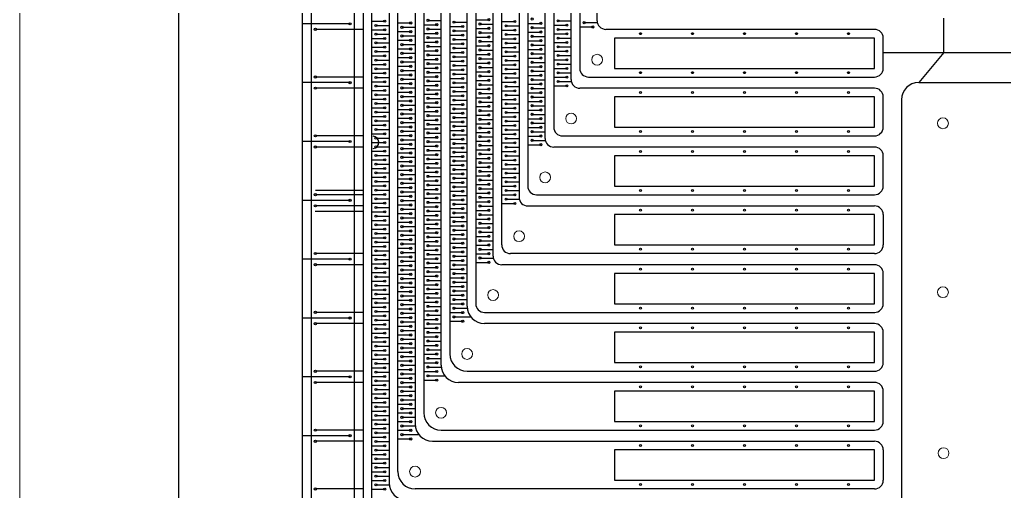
# Model space of a CAD drawing. Header units: millimetres. Extents: x 0 to 40, y 0 to 70.
# Drawn here: x 0 to 11.36, y 8.44 to 13.88 of the extents above; entities that cross this region are included whole.
import ezdxf

# ---------------------------------------------------------------- set-up
doc = ezdxf.new("R2010")
doc.units = ezdxf.units.MM
for name, color, linetype in [('Al Foil', 2, 'Continuous'), ('Cut Through All', 3, 'Continuous'), ('DEF POINTS', 7, 'Continuous'), ('Expose Silicone', 1, 'Continuous'), ('Metal Tracks', 2, 'Continuous')]:
    doc.layers.add(name, color=color, linetype=linetype)

msp = doc.modelspace()

# ---------------------------------------------------------------- linework, layer by layer
at = {"layer": 'Al Foil', "linetype": 'Continuous', "lineweight": 0}
msp.add_line((0, 0), (0, 70), dxfattribs=at)
at = {"layer": 'Al Foil'}
for p, q in [((3.961, 19.721), (3.961, 7.786)), ((4.061, 7.986), (4.061, 19.679)), ((4.261, 19.596), (4.261, 8.536)), ((4.361, 8.665), (4.361, 19.555)), ((4.561, 19.472), (4.561, 9.215)), ((4.661, 19.431), (4.661, 9.344)), ((4.861, 9.894), (4.861, 19.348)), ((4.961, 19.306), (4.961, 10.023)), ((5.161, 10.573), (5.161, 19.224)), ((5.261, 19.161), (5.261, 10.602)), ((5.461, 11.152), (5.461, 19.079)), ((5.561, 11.281), (5.561, 19.037)), ((5.761, 18.954), (5.761, 11.831)), ((5.861, 18.913), (5.861, 11.96)), ((6.061, 12.51), (6.061, 18.83)), ((6.161, 18.789), (6.161, 12.639)), ((6.361, 13.189), (6.361, 18.706)), ((6.461, 18.685), (6.461, 13.318)), ((3.261, 7.886), (3.261, 18.558)), ((6.661, 13.868), (6.661, 18.602)), ((4.061, 13.863), (4.211, 13.863)), ((4.711, 13.871), (4.861, 13.871)), ((5.261, 13.879), (5.411, 13.879)), ((5.561, 13.858), (5.711, 13.858)), ((6.211, 13.866), (6.361, 13.866)), ((10.661, 13.501), (10.661, 13.897)), ((4.061, 13.763), (4.211, 13.763)), ((4.111, 13.813), (4.261, 13.813)), ((4.361, 13.842), (4.511, 13.842)), ((4.411, 13.792), (4.561, 13.792)), ((4.661, 13.821), (4.811, 13.821)), ((4.711, 13.771), (4.861, 13.771)), ((4.961, 13.8), (5.111, 13.8)), ((5.011, 13.85), (5.161, 13.85)), ((5.011, 13.75), (5.161, 13.75)), ((5.261, 13.779), (5.411, 13.779)), ((5.311, 13.829), (5.461, 13.829)), ((5.561, 13.758), (5.711, 13.758)), ((5.611, 13.808), (5.761, 13.808)), ((5.861, 13.837), (6.011, 13.837)), ((5.911, 13.787), (6.061, 13.787)), ((6.161, 13.816), (6.311, 13.816)), ((6.211, 13.766), (6.361, 13.766)), ((6.461, 13.795), (6.611, 13.795)), ((6.511, 13.845), (6.664, 13.845)), ((9.861, 13.768), (6.761, 13.768)), ((4.061, 13.663), (4.211, 13.663)), ((4.111, 13.713), (4.261, 13.713)), ((4.361, 13.742), (4.511, 13.742)), ((4.361, 13.642), (4.511, 13.642)), ((4.411, 13.692), (4.561, 13.692)), ((4.661, 13.721), (4.811, 13.721)), ((4.711, 13.671), (4.861, 13.671)), ((4.961, 13.7), (5.111, 13.7)), ((5.011, 13.65), (5.161, 13.65)), ((5.261, 13.679), (5.411, 13.679)), ((5.311, 13.729), (5.461, 13.729)), ((5.561, 13.658), (5.711, 13.658)), ((5.611, 13.708), (5.761, 13.708)), ((5.861, 13.737), (6.011, 13.737)), ((5.861, 13.637), (6.011, 13.637)), ((5.911, 13.687), (6.061, 13.687)), ((6.161, 13.716), (6.311, 13.716)), ((6.211, 13.666), (6.361, 13.666)), ((9.961, 13.318), (9.961, 13.668)), ((4.061, 13.563), (4.211, 13.563)), ((4.111, 13.613), (4.261, 13.613)), ((4.361, 13.542), (4.511, 13.542)), ((4.411, 13.592), (4.561, 13.592)), ((4.661, 13.621), (4.811, 13.621)), ((4.661, 13.521), (4.811, 13.521)), ((4.711, 13.571), (4.861, 13.571)), ((4.961, 13.6), (5.111, 13.6)), ((5.011, 13.55), (5.161, 13.55)), ((5.261, 13.579), (5.411, 13.579)), ((5.311, 13.629), (5.461, 13.629)), ((5.311, 13.529), (5.461, 13.529)), ((5.561, 13.558), (5.711, 13.558)), ((5.611, 13.608), (5.761, 13.608)), ((5.861, 13.537), (6.011, 13.537)), ((5.911, 13.587), (6.061, 13.587)), ((6.161, 13.616), (6.311, 13.616)), ((6.211, 13.566), (6.361, 13.566)), ((4.061, 13.463), (4.211, 13.463)), ((4.111, 13.513), (4.261, 13.513)), ((4.111, 13.413), (4.261, 13.413)), ((4.361, 13.442), (4.511, 13.442)), ((4.411, 13.492), (4.561, 13.492)), ((4.661, 13.421), (4.811, 13.421)), ((4.711, 13.471), (4.861, 13.471)), ((4.961, 13.5), (5.111, 13.5)), ((5.011, 13.45), (5.161, 13.45)), ((5.261, 13.479), (5.411, 13.479)), ((5.311, 13.429), (5.461, 13.429)), ((5.561, 13.458), (5.711, 13.458)), ((5.611, 13.508), (5.761, 13.508)), ((5.611, 13.408), (5.761, 13.408)), ((5.861, 13.437), (6.011, 13.437)), ((5.911, 13.487), (6.061, 13.487)), ((6.161, 13.516), (6.311, 13.516)), ((6.161, 13.416), (6.311, 13.416)), ((6.211, 13.466), (6.361, 13.466)), ((9.961, 13.501), (12.758, 13.501)), ((10.661, 13.501), (10.371, 13.155)), ((4.061, 13.363), (4.211, 13.363)), ((4.111, 13.313), (4.261, 13.313)), ((4.361, 13.342), (4.511, 13.342)), ((4.411, 13.392), (4.561, 13.392)), ((4.411, 13.292), (4.561, 13.292)), ((4.661, 13.321), (4.811, 13.321)), ((4.711, 13.371), (4.861, 13.371)), ((4.961, 13.4), (5.111, 13.4)), ((4.961, 13.3), (5.111, 13.3)), ((5.011, 13.35), (5.161, 13.35)), ((5.261, 13.379), (5.411, 13.379)), ((5.311, 13.329), (5.461, 13.329)), ((5.561, 13.358), (5.711, 13.358)), ((5.611, 13.308), (5.761, 13.308)), ((5.861, 13.337), (6.011, 13.337)), ((5.911, 13.387), (6.061, 13.387)), ((6.161, 13.316), (6.311, 13.316)), ((6.211, 13.366), (6.361, 13.366)), ((4.061, 13.263), (4.211, 13.263)), ((4.111, 13.213), (4.261, 13.213)), ((4.361, 13.242), (4.511, 13.242)), ((4.411, 13.192), (4.561, 13.192)), ((4.661, 13.221), (4.811, 13.221)), ((4.711, 13.271), (4.861, 13.271)), ((4.961, 13.2), (5.111, 13.2)), ((5.011, 13.25), (5.161, 13.25)), ((5.261, 13.279), (5.411, 13.279)), ((5.261, 13.179), (5.411, 13.179)), ((5.311, 13.229), (5.461, 13.229)), ((5.561, 13.258), (5.711, 13.258)), ((5.611, 13.208), (5.761, 13.208)), ((5.861, 13.237), (6.011, 13.237)), ((5.911, 13.287), (6.061, 13.287)), ((5.911, 13.187), (6.061, 13.187)), ((6.161, 13.216), (6.311, 13.216)), ((6.211, 13.266), (6.361, 13.266)), ((6.561, 13.218), (9.861, 13.218)), ((4.061, 13.163), (4.211, 13.163)), ((4.061, 13.063), (4.211, 13.063)), ((4.111, 13.113), (4.261, 13.113)), ((4.361, 13.142), (4.511, 13.142)), ((4.411, 13.092), (4.561, 13.092)), ((4.661, 13.121), (4.811, 13.121)), ((4.711, 13.171), (4.861, 13.171)), ((4.711, 13.071), (4.861, 13.071)), ((4.961, 13.1), (5.111, 13.1)), ((5.011, 13.15), (5.161, 13.15)), ((5.261, 13.079), (5.411, 13.079)), ((5.311, 13.129), (5.461, 13.129)), ((5.561, 13.158), (5.711, 13.158)), ((5.611, 13.108), (5.761, 13.108)), ((5.861, 13.137), (6.011, 13.137)), ((5.911, 13.087), (6.061, 13.087)), ((6.161, 13.116), (6.311, 13.116)), ((6.211, 13.166), (6.364, 13.166)), ((9.861, 13.089), (6.461, 13.089)), ((10.371, 13.155), (12.349, 13.155)), ((4.061, 12.963), (4.211, 12.963)), ((4.111, 13.013), (4.261, 13.013)), ((4.361, 13.042), (4.511, 13.042)), ((4.411, 12.992), (4.561, 12.992)), ((4.661, 13.021), (4.811, 13.021)), ((4.711, 12.971), (4.861, 12.971)), ((4.961, 13), (5.111, 13)), ((5.011, 13.05), (5.161, 13.05)), ((5.011, 12.95), (5.161, 12.95)), ((5.261, 12.979), (5.411, 12.979)), ((5.311, 13.029), (5.461, 13.029)), ((5.561, 13.058), (5.711, 13.058)), ((5.561, 12.958), (5.711, 12.958)), ((5.611, 13.008), (5.761, 13.008)), ((5.861, 13.037), (6.011, 13.037)), ((5.911, 12.987), (6.061, 12.987)), ((9.961, 12.639), (9.961, 12.989)), ((10.171, 12.955), (10.171, 8.136)), ((4.061, 12.863), (4.211, 12.863)), ((4.111, 12.913), (4.261, 12.913)), ((4.361, 12.942), (4.511, 12.942)), ((4.361, 12.842), (4.511, 12.842)), ((4.411, 12.892), (4.561, 12.892)), ((4.661, 12.921), (4.811, 12.921)), ((4.711, 12.871), (4.861, 12.871)), ((4.961, 12.9), (5.111, 12.9)), ((5.011, 12.85), (5.161, 12.85)), ((5.261, 12.879), (5.411, 12.879)), ((5.311, 12.929), (5.461, 12.929)), ((5.561, 12.858), (5.711, 12.858)), ((5.611, 12.908), (5.761, 12.908)), ((5.861, 12.937), (6.011, 12.937)), ((5.861, 12.837), (6.011, 12.837)), ((5.911, 12.887), (6.061, 12.887)), ((4.061, 12.763), (4.211, 12.763)), ((4.111, 12.813), (4.261, 12.813)), ((4.361, 12.742), (4.511, 12.742)), ((4.411, 12.792), (4.561, 12.792)), ((4.661, 12.821), (4.811, 12.821)), ((4.711, 12.771), (4.861, 12.771)), ((4.961, 12.8), (5.111, 12.8)), ((5.011, 12.75), (5.161, 12.75)), ((5.261, 12.779), (5.411, 12.779)), ((5.311, 12.829), (5.461, 12.829)), ((5.311, 12.729), (5.461, 12.729)), ((5.561, 12.758), (5.711, 12.758)), ((5.611, 12.808), (5.761, 12.808)), ((5.861, 12.737), (6.011, 12.737)), ((5.911, 12.787), (6.061, 12.787)), ((4.061, 12.663), (4.211, 12.663)), ((4.111, 12.713), (4.261, 12.713)), ((4.111, 12.613), (4.261, 12.613)), ((4.361, 12.642), (4.511, 12.642)), ((4.411, 12.692), (4.561, 12.692)), ((4.661, 12.721), (4.811, 12.721)), ((4.661, 12.621), (4.811, 12.621)), ((4.711, 12.671), (4.861, 12.671)), ((4.961, 12.7), (5.111, 12.7)), ((5.011, 12.65), (5.161, 12.65)), ((5.261, 12.679), (5.411, 12.679)), ((5.311, 12.629), (5.461, 12.629)), ((5.561, 12.658), (5.711, 12.658)), ((5.611, 12.708), (5.761, 12.708)), ((5.611, 12.608), (5.761, 12.608)), ((5.861, 12.637), (6.011, 12.637)), ((5.911, 12.687), (6.061, 12.687)), ((4.061, 12.563), (4.211, 12.563)), ((4.111, 12.513), (4.261, 12.513)), ((4.361, 12.542), (4.511, 12.542)), ((4.411, 12.592), (4.561, 12.592)), ((4.661, 12.521), (4.811, 12.521)), ((4.711, 12.571), (4.861, 12.571)), ((4.961, 12.6), (5.111, 12.6)), ((4.961, 12.5), (5.111, 12.5)), ((5.011, 12.55), (5.161, 12.55)), ((5.261, 12.579), (5.411, 12.579)), ((5.311, 12.529), (5.461, 12.529)), ((5.561, 12.558), (5.711, 12.558)), ((5.611, 12.508), (5.761, 12.508)), ((5.861, 12.537), (6.011, 12.537)), ((5.911, 12.587), (6.061, 12.587)), ((6.261, 12.539), (9.861, 12.539)), ((4.061, 12.463), (4.211, 12.463)), ((4.111, 12.413), (4.261, 12.413)), ((4.361, 12.442), (4.511, 12.442)), ((4.411, 12.492), (4.561, 12.492)), ((4.411, 12.392), (4.561, 12.392)), ((4.661, 12.421), (4.811, 12.421)), ((4.711, 12.471), (4.861, 12.471)), ((4.961, 12.4), (5.111, 12.4)), ((5.011, 12.45), (5.161, 12.45)), ((5.261, 12.479), (5.411, 12.479)), ((5.311, 12.429), (5.461, 12.429)), ((5.561, 12.458), (5.711, 12.458)), ((5.611, 12.408), (5.761, 12.408)), ((5.861, 12.437), (6.011, 12.437)), ((5.911, 12.487), (6.064, 12.487)), ((9.861, 12.41), (6.161, 12.41)), ((4.061, 12.363), (4.211, 12.363)), ((4.111, 12.313), (4.261, 12.313)), ((4.361, 12.342), (4.511, 12.342)), ((4.411, 12.292), (4.561, 12.292)), ((4.661, 12.321), (4.811, 12.321)), ((4.711, 12.371), (4.861, 12.371)), ((4.711, 12.271), (4.861, 12.271)), ((4.961, 12.3), (5.111, 12.3)), ((5.011, 12.35), (5.161, 12.35)), ((5.261, 12.379), (5.411, 12.379)), ((5.261, 12.279), (5.411, 12.279)), ((5.311, 12.329), (5.461, 12.329)), ((5.561, 12.358), (5.711, 12.358)), ((5.611, 12.308), (5.761, 12.308)), ((9.961, 11.96), (9.961, 12.31)), ((4.061, 12.263), (4.211, 12.263)), ((4.061, 12.163), (4.211, 12.163)), ((4.111, 12.213), (4.261, 12.213)), ((4.361, 12.242), (4.511, 12.242)), ((4.411, 12.192), (4.561, 12.192)), ((4.661, 12.221), (4.811, 12.221)), ((4.711, 12.171), (4.861, 12.171)), ((4.961, 12.2), (5.111, 12.2)), ((5.011, 12.25), (5.161, 12.25)), ((5.261, 12.179), (5.411, 12.179)), ((5.311, 12.229), (5.461, 12.229)), ((5.561, 12.258), (5.711, 12.258)), ((5.561, 12.158), (5.711, 12.158)), ((5.611, 12.208), (5.761, 12.208)), ((4.061, 12.063), (4.211, 12.063)), ((4.111, 12.113), (4.261, 12.113)), ((4.361, 12.142), (4.511, 12.142)), ((4.361, 12.042), (4.511, 12.042)), ((4.411, 12.092), (4.561, 12.092)), ((4.661, 12.121), (4.811, 12.121)), ((4.711, 12.071), (4.861, 12.071)), ((4.961, 12.1), (5.111, 12.1)), ((5.011, 12.15), (5.161, 12.15)), ((5.011, 12.05), (5.161, 12.05)), ((5.261, 12.079), (5.411, 12.079)), ((5.311, 12.129), (5.461, 12.129)), ((5.561, 12.058), (5.711, 12.058)), ((5.611, 12.108), (5.761, 12.108)), ((4.061, 11.963), (4.211, 11.963)), ((4.111, 12.013), (4.261, 12.013)), ((4.361, 11.942), (4.511, 11.942)), ((4.411, 11.992), (4.561, 11.992)), ((4.661, 12.021), (4.811, 12.021)), ((4.711, 11.971), (4.861, 11.971)), ((4.961, 12), (5.111, 12)), ((5.011, 11.95), (5.161, 11.95)), ((5.261, 11.979), (5.411, 11.979)), ((5.311, 12.029), (5.461, 12.029)), ((5.311, 11.929), (5.461, 11.929)), ((5.561, 11.958), (5.711, 11.958)), ((5.611, 12.008), (5.761, 12.008)), ((4.061, 11.863), (4.211, 11.863)), ((4.111, 11.913), (4.261, 11.913)), ((4.111, 11.813), (4.261, 11.813)), ((4.361, 11.842), (4.511, 11.842)), ((4.411, 11.892), (4.561, 11.892)), ((4.661, 11.921), (4.811, 11.921)), ((4.661, 11.821), (4.811, 11.821)), ((4.711, 11.871), (4.861, 11.871)), ((4.961, 11.9), (5.111, 11.9)), ((5.011, 11.85), (5.161, 11.85)), ((5.261, 11.879), (5.411, 11.879)), ((5.311, 11.829), (5.461, 11.829)), ((5.561, 11.858), (5.711, 11.858)), ((5.611, 11.908), (5.761, 11.908)), ((5.961, 11.86), (9.861, 11.86)), ((4.061, 11.763), (4.211, 11.763)), ((4.111, 11.713), (4.261, 11.713)), ((4.361, 11.742), (4.511, 11.742)), ((4.411, 11.792), (4.561, 11.792)), ((4.661, 11.721), (4.811, 11.721)), ((4.711, 11.771), (4.861, 11.771)), ((4.961, 11.8), (5.111, 11.8)), ((4.961, 11.7), (5.111, 11.7)), ((5.011, 11.75), (5.161, 11.75)), ((5.261, 11.779), (5.411, 11.779)), ((5.311, 11.729), (5.461, 11.729)), ((5.561, 11.758), (5.711, 11.758)), ((5.611, 11.808), (5.764, 11.808)), ((5.861, 11.731), (9.861, 11.731)), ((4.061, 11.663), (4.211, 11.663)), ((4.111, 11.613), (4.261, 11.613)), ((4.361, 11.642), (4.511, 11.642)), ((4.411, 11.692), (4.561, 11.692)), ((4.411, 11.592), (4.561, 11.592)), ((4.661, 11.621), (4.811, 11.621)), ((4.711, 11.671), (4.861, 11.671)), ((4.961, 11.6), (5.111, 11.6)), ((5.011, 11.65), (5.161, 11.65)), ((5.261, 11.679), (5.411, 11.679)), ((5.311, 11.629), (5.461, 11.629)), ((9.961, 11.631), (9.961, 11.281)), ((4.061, 11.563), (4.211, 11.563)), ((4.111, 11.513), (4.261, 11.513)), ((4.361, 11.542), (4.511, 11.542)), ((4.411, 11.492), (4.561, 11.492)), ((4.661, 11.521), (4.811, 11.521)), ((4.711, 11.571), (4.861, 11.571)), ((4.961, 11.5), (5.111, 11.5)), ((5.011, 11.55), (5.161, 11.55)), ((5.261, 11.579), (5.411, 11.579)), ((5.261, 11.479), (5.411, 11.479)), ((5.311, 11.529), (5.461, 11.529)), ((4.061, 11.463), (4.211, 11.463)), ((4.061, 11.363), (4.211, 11.363)), ((4.111, 11.413), (4.261, 11.413)), ((4.361, 11.442), (4.511, 11.442)), ((4.411, 11.392), (4.561, 11.392)), ((4.661, 11.421), (4.811, 11.421)), ((4.711, 11.471), (4.861, 11.471)), ((4.711, 11.371), (4.861, 11.371)), ((4.961, 11.4), (5.111, 11.4)), ((5.011, 11.45), (5.161, 11.45)), ((5.261, 11.379), (5.411, 11.379)), ((5.311, 11.429), (5.461, 11.429)), ((4.061, 11.263), (4.211, 11.263)), ((4.111, 11.313), (4.261, 11.313)), ((4.361, 11.342), (4.511, 11.342)), ((4.411, 11.292), (4.561, 11.292)), ((4.661, 11.321), (4.811, 11.321)), ((4.711, 11.271), (4.861, 11.271)), ((4.961, 11.3), (5.111, 11.3)), ((5.011, 11.35), (5.161, 11.35)), ((5.011, 11.25), (5.161, 11.25)), ((5.261, 11.279), (5.411, 11.279)), ((5.311, 11.329), (5.461, 11.329)), ((4.061, 11.163), (4.211, 11.163)), ((4.111, 11.213), (4.261, 11.213)), ((4.361, 11.242), (4.511, 11.242)), ((4.361, 11.142), (4.511, 11.142)), ((4.411, 11.192), (4.561, 11.192)), ((4.661, 11.221), (4.811, 11.221)), ((4.711, 11.171), (4.861, 11.171)), ((4.961, 11.2), (5.111, 11.2)), ((5.011, 11.15), (5.161, 11.15)), ((5.261, 11.179), (5.411, 11.179)), ((5.311, 11.229), (5.461, 11.229)), ((9.861, 11.181), (5.661, 11.181)), ((4.061, 11.063), (4.211, 11.063)), ((4.111, 11.113), (4.261, 11.113)), ((4.361, 11.042), (4.511, 11.042)), ((4.411, 11.092), (4.561, 11.092)), ((4.661, 11.121), (4.811, 11.121)), ((4.661, 11.021), (4.811, 11.021)), ((4.711, 11.071), (4.861, 11.071)), ((4.961, 11.1), (5.111, 11.1)), ((5.011, 11.05), (5.161, 11.05)), ((5.261, 11.079), (5.411, 11.079)), ((5.311, 11.129), (5.464, 11.129)), ((9.861, 11.052), (5.561, 11.052)), ((4.061, 10.963), (4.211, 10.963)), ((4.111, 11.013), (4.261, 11.013)), ((4.111, 10.913), (4.261, 10.913)), ((4.361, 10.942), (4.511, 10.942)), ((4.411, 10.992), (4.561, 10.992)), ((4.661, 10.921), (4.811, 10.921)), ((4.711, 10.971), (4.861, 10.971)), ((4.961, 11), (5.111, 11)), ((5.011, 10.95), (5.161, 10.95)), ((9.961, 10.602), (9.961, 10.952)), ((4.061, 10.863), (4.211, 10.863)), ((4.111, 10.813), (4.261, 10.813)), ((4.361, 10.842), (4.511, 10.842)), ((4.411, 10.892), (4.561, 10.892)), ((4.411, 10.792), (4.561, 10.792)), ((4.661, 10.821), (4.811, 10.821)), ((4.711, 10.871), (4.861, 10.871)), ((4.961, 10.9), (5.111, 10.9)), ((4.961, 10.8), (5.111, 10.8)), ((5.011, 10.85), (5.161, 10.85)), ((4.061, 10.763), (4.211, 10.763)), ((4.111, 10.713), (4.261, 10.713)), ((4.361, 10.742), (4.511, 10.742)), ((4.411, 10.692), (4.561, 10.692)), ((4.661, 10.721), (4.811, 10.721)), ((4.711, 10.771), (4.861, 10.771)), ((4.961, 10.7), (5.111, 10.7)), ((5.011, 10.75), (5.161, 10.75)), ((4.061, 10.663), (4.211, 10.663)), ((4.111, 10.613), (4.261, 10.613)), ((4.361, 10.642), (4.511, 10.642)), ((4.411, 10.592), (4.561, 10.592)), ((4.661, 10.621), (4.811, 10.621)), ((4.711, 10.671), (4.861, 10.671)), ((4.711, 10.571), (4.861, 10.571)), ((4.961, 10.6), (5.111, 10.6)), ((5.011, 10.65), (5.161, 10.65)), ((4.061, 10.563), (4.211, 10.563)), ((4.061, 10.463), (4.211, 10.463)), ((4.111, 10.513), (4.261, 10.513)), ((4.361, 10.542), (4.511, 10.542)), ((4.411, 10.492), (4.561, 10.492)), ((4.661, 10.521), (4.811, 10.521)), ((4.711, 10.471), (4.861, 10.471)), ((4.961, 10.5), (5.111, 10.5)), ((5.011, 10.55), (5.163, 10.55)), ((5.011, 10.45), (5.204, 10.45)), ((5.361, 10.502), (9.865, 10.502)), ((4.061, 10.363), (4.211, 10.363)), ((4.111, 10.413), (4.261, 10.413)), ((4.361, 10.442), (4.511, 10.442)), ((4.361, 10.342), (4.511, 10.342)), ((4.411, 10.392), (4.561, 10.392)), ((4.661, 10.421), (4.811, 10.421)), ((4.711, 10.371), (4.861, 10.371)), ((4.961, 10.4), (5.111, 10.4)), ((9.861, 10.373), (5.361, 10.373)), ((4.061, 10.263), (4.211, 10.263)), ((4.111, 10.313), (4.261, 10.313)), ((4.361, 10.242), (4.511, 10.242)), ((4.411, 10.292), (4.561, 10.292)), ((4.661, 10.321), (4.811, 10.321)), ((4.711, 10.271), (4.861, 10.271)), ((9.961, 9.923), (9.961, 10.273)), ((4.061, 10.163), (4.211, 10.163)), ((4.111, 10.213), (4.261, 10.213)), ((4.111, 10.113), (4.261, 10.113)), ((4.361, 10.142), (4.511, 10.142)), ((4.411, 10.192), (4.561, 10.192)), ((4.661, 10.221), (4.811, 10.221)), ((4.661, 10.121), (4.811, 10.121)), ((4.711, 10.171), (4.861, 10.171)), ((4.061, 10.063), (4.211, 10.063)), ((4.111, 10.013), (4.261, 10.013)), ((4.361, 10.042), (4.511, 10.042)), ((4.411, 10.092), (4.561, 10.092)), ((4.661, 10.021), (4.811, 10.021)), ((4.711, 10.071), (4.861, 10.071)), ((4.061, 9.963), (4.211, 9.963)), ((4.111, 9.913), (4.261, 9.913)), ((4.361, 9.942), (4.511, 9.942)), ((4.411, 9.992), (4.561, 9.992)), ((4.411, 9.892), (4.561, 9.892)), ((4.661, 9.921), (4.811, 9.921)), ((4.711, 9.971), (4.861, 9.971)), ((4.061, 9.863), (4.211, 9.863)), ((4.111, 9.813), (4.261, 9.813)), ((4.361, 9.842), (4.511, 9.842)), ((4.411, 9.792), (4.561, 9.792)), ((4.661, 9.821), (4.811, 9.821)), ((4.711, 9.871), (4.863, 9.871)), ((4.711, 9.771), (4.904, 9.771)), ((5.161, 9.823), (9.861, 9.823)), ((4.061, 9.763), (4.211, 9.763)), ((4.061, 9.663), (4.211, 9.663)), ((4.111, 9.713), (4.261, 9.713)), ((4.361, 9.742), (4.511, 9.742)), ((4.411, 9.692), (4.561, 9.692)), ((4.661, 9.721), (4.811, 9.721)), ((9.861, 9.694), (5.061, 9.694)), ((4.061, 9.563), (4.211, 9.563)), ((4.111, 9.613), (4.261, 9.613)), ((4.361, 9.642), (4.511, 9.642)), ((4.361, 9.542), (4.511, 9.542)), ((4.411, 9.592), (4.561, 9.592)), ((9.961, 9.244), (9.961, 9.594)), ((4.061, 9.463), (4.211, 9.463)), ((4.111, 9.513), (4.261, 9.513)), ((4.361, 9.442), (4.511, 9.442)), ((4.411, 9.492), (4.561, 9.492)), ((4.061, 9.363), (4.211, 9.363)), ((4.111, 9.413), (4.261, 9.413)), ((4.361, 9.342), (4.511, 9.342)), ((4.411, 9.392), (4.561, 9.392)), ((4.061, 9.263), (4.211, 9.263)), ((4.111, 9.313), (4.261, 9.313)), ((4.111, 9.213), (4.261, 9.213)), ((4.361, 9.242), (4.511, 9.242)), ((4.411, 9.292), (4.561, 9.292)), ((4.061, 9.163), (4.211, 9.163)), ((4.111, 9.113), (4.261, 9.113)), ((4.361, 9.142), (4.511, 9.142)), ((4.411, 9.192), (4.563, 9.192)), ((4.411, 9.092), (4.604, 9.092)), ((4.861, 9.144), (9.861, 9.144)), ((4.061, 9.063), (4.211, 9.063)), ((4.111, 9.013), (4.261, 9.013)), ((4.361, 9.042), (4.511, 9.042)), ((4.761, 9.015), (9.861, 9.015)), ((4.061, 8.963), (4.211, 8.963)), ((4.061, 8.863), (4.211, 8.863)), ((4.111, 8.913), (4.261, 8.913)), ((9.961, 8.915), (9.961, 8.565)), ((4.061, 8.763), (4.211, 8.763)), ((4.111, 8.813), (4.261, 8.813)), ((4.061, 8.663), (4.211, 8.663)), ((4.111, 8.713), (4.261, 8.713)), ((4.061, 8.563), (4.211, 8.563)), ((4.111, 8.613), (4.261, 8.613)), ((4.061, 8.463), (4.211, 8.463)), ((4.111, 8.513), (4.263, 8.513)), ((9.861, 8.465), (4.561, 8.465))]:
    msp.add_line(p, q, dxfattribs=at)
for centre, radius in [((4.211, 13.863), 0.0125), ((4.711, 13.871), 0.0125), ((5.011, 13.85), 0.0125), ((5.411, 13.879), 0.0125), ((5.711, 13.858), 0.0125), ((5.911, 13.887), 0.0125), ((6.211, 13.866), 0.0125), ((6.511, 13.845), 0.0125), ((3.411, 13.768), 0.0125), ((3.811, 13.832), 0.0125), ((4.111, 13.813), 0.0125), ((4.211, 13.763), 0.0125), ((4.411, 13.792), 0.0125), ((4.511, 13.842), 0.0125), ((4.511, 13.742), 0.0125), ((4.711, 13.771), 0.0125), ((4.811, 13.821), 0.0125), ((5.011, 13.75), 0.0125), ((5.111, 13.8), 0.0125), ((5.311, 13.829), 0.0125), ((5.411, 13.779), 0.0125), ((5.611, 13.808), 0.0125), ((5.711, 13.758), 0.0125), ((5.911, 13.787), 0.0125), ((6.011, 13.837), 0.0125), ((6.011, 13.737), 0.0125), ((6.211, 13.766), 0.0125), ((6.311, 13.816), 0.0125), ((6.611, 13.795), 0.0125), ((4.111, 13.713), 0.0125), ((4.211, 13.663), 0.0125), ((4.411, 13.692), 0.0125), ((4.511, 13.642), 0.0125), ((4.711, 13.671), 0.0125), ((4.811, 13.721), 0.0125), ((4.811, 13.621), 0.0125), ((5.011, 13.65), 0.0125), ((5.111, 13.7), 0.0125), ((5.311, 13.729), 0.0125), ((5.311, 13.629), 0.0125), ((5.411, 13.679), 0.0125), ((5.611, 13.708), 0.0125), ((5.711, 13.658), 0.0125), ((5.911, 13.687), 0.0125), ((6.011, 13.637), 0.0125), ((6.211, 13.666), 0.0125), ((6.311, 13.716), 0.0125), ((7.161, 13.718), 0.0114), ((7.761, 13.718), 0.0114), ((8.361, 13.718), 0.0114), ((8.961, 13.718), 0.0114), ((9.561, 13.718), 0.0114), ((4.111, 13.613), 0.0125), ((4.111, 13.513), 0.0125), ((4.211, 13.563), 0.0125), ((4.411, 13.592), 0.0125), ((4.511, 13.542), 0.0125), ((4.711, 13.571), 0.0125), ((4.811, 13.521), 0.0125), ((5.011, 13.55), 0.0125), ((5.111, 13.6), 0.0125), ((5.311, 13.529), 0.0125), ((5.411, 13.579), 0.0125), ((5.611, 13.608), 0.0125), ((5.611, 13.508), 0.0125), ((5.711, 13.558), 0.0125), ((5.911, 13.587), 0.0125), ((6.011, 13.537), 0.0125), ((6.211, 13.566), 0.0125), ((6.311, 13.616), 0.0125), ((6.311, 13.516), 0.0125), ((4.111, 13.413), 0.0125), ((4.211, 13.463), 0.0125), ((4.411, 13.492), 0.0125), ((4.411, 13.392), 0.0125), ((4.511, 13.442), 0.0125), ((4.711, 13.471), 0.0125), ((4.811, 13.421), 0.0125), ((5.011, 13.45), 0.0125), ((5.111, 13.5), 0.0125), ((5.111, 13.4), 0.0125), ((5.311, 13.429), 0.0125), ((5.411, 13.479), 0.0125), ((5.611, 13.408), 0.0125), ((5.711, 13.458), 0.0125), ((5.911, 13.487), 0.0125), ((6.011, 13.437), 0.0125), ((6.211, 13.466), 0.0125), ((6.311, 13.416), 0.0125), ((4.111, 13.313), 0.0125), ((4.211, 13.363), 0.0125), ((4.411, 13.292), 0.0125), ((4.511, 13.342), 0.0125), ((4.711, 13.371), 0.0125), ((4.811, 13.321), 0.0125), ((5.011, 13.35), 0.0125), ((5.111, 13.3), 0.0125), ((5.311, 13.329), 0.0125), ((5.411, 13.379), 0.0125), ((5.411, 13.279), 0.0125), ((5.611, 13.308), 0.0125), ((5.711, 13.358), 0.0125), ((5.911, 13.387), 0.0125), ((5.911, 13.287), 0.0125), ((6.011, 13.337), 0.0125), ((6.211, 13.366), 0.0125), ((6.311, 13.316), 0.0125), ((3.411, 13.218), 0.0125), ((4.111, 13.213), 0.0125), ((4.211, 13.263), 0.0125), ((4.211, 13.163), 0.0125), ((4.411, 13.192), 0.0125), ((4.511, 13.242), 0.0125), ((4.711, 13.271), 0.0125), ((4.711, 13.171), 0.0125), ((4.811, 13.221), 0.0125), ((5.011, 13.25), 0.0125), ((5.111, 13.2), 0.0125), ((5.311, 13.229), 0.0125), ((5.411, 13.179), 0.0125), ((5.611, 13.208), 0.0125), ((5.711, 13.258), 0.0125), ((5.911, 13.187), 0.0125), ((6.011, 13.237), 0.0125), ((6.211, 13.266), 0.0125), ((6.211, 13.166), 0.0125), ((6.311, 13.216), 0.0125), ((7.161, 13.268), 0.0114), ((7.761, 13.268), 0.0114), ((8.361, 13.268), 0.0114), ((8.961, 13.268), 0.0114), ((9.561, 13.268), 0.0114), ((3.411, 13.089), 0.0125), ((3.811, 13.153), 0.0125), ((4.111, 13.113), 0.0125), ((4.211, 13.063), 0.0125), ((4.411, 13.092), 0.0125), ((4.511, 13.142), 0.0125), ((4.711, 13.071), 0.0125), ((4.811, 13.121), 0.0125), ((5.011, 13.15), 0.0125), ((5.011, 13.05), 0.0125), ((5.111, 13.1), 0.0125), ((5.311, 13.129), 0.0125), ((5.411, 13.079), 0.0125), ((5.611, 13.108), 0.0125), ((5.711, 13.158), 0.0125), ((5.711, 13.058), 0.0125), ((5.911, 13.087), 0.0125), ((6.011, 13.137), 0.0125), ((6.311, 13.116), 0.0125), ((4.111, 13.013), 0.0125), ((4.211, 12.963), 0.0125), ((4.411, 12.992), 0.0125), ((4.511, 13.042), 0.0125), ((4.511, 12.942), 0.0125), ((4.711, 12.971), 0.0125), ((4.811, 13.021), 0.0125), ((5.011, 12.95), 0.0125), ((5.111, 13), 0.0125), ((5.311, 13.029), 0.0125), ((5.411, 12.979), 0.0125), ((5.611, 13.008), 0.0125), ((5.711, 12.958), 0.0125), ((5.911, 12.987), 0.0125), ((6.011, 13.037), 0.0125), ((6.011, 12.937), 0.0125), ((7.161, 13.039), 0.0114), ((7.761, 13.039), 0.0114), ((8.361, 13.039), 0.0114), ((8.961, 13.039), 0.0114), ((9.561, 13.039), 0.0114), ((4.111, 12.913), 0.0125), ((4.211, 12.863), 0.0125), ((4.411, 12.892), 0.0125), ((4.511, 12.842), 0.0125), ((4.711, 12.871), 0.0125), ((4.811, 12.921), 0.0125), ((5.011, 12.85), 0.0125), ((5.111, 12.9), 0.0125), ((5.311, 12.929), 0.0125), ((5.311, 12.829), 0.0125), ((5.411, 12.879), 0.0125), ((5.611, 12.908), 0.0125), ((5.711, 12.858), 0.0125), ((5.911, 12.887), 0.0125), ((6.011, 12.837), 0.0125), ((4.111, 12.813), 0.0125), ((4.111, 12.713), 0.0125), ((4.211, 12.763), 0.0125), ((4.411, 12.792), 0.0125), ((4.511, 12.742), 0.0125), ((4.711, 12.771), 0.0125), ((4.811, 12.821), 0.0125), ((4.811, 12.721), 0.0125), ((5.011, 12.75), 0.0125), ((5.111, 12.8), 0.0125), ((5.311, 12.729), 0.0125), ((5.411, 12.779), 0.0125), ((5.611, 12.808), 0.0125), ((5.711, 12.758), 0.0125), ((5.911, 12.787), 0.0125), ((6.011, 12.737), 0.0125), ((4.111, 12.613), 0.0125), ((4.211, 12.663), 0.0125), ((4.411, 12.692), 0.0125), ((4.511, 12.642), 0.0125), ((4.711, 12.671), 0.0125), ((4.811, 12.621), 0.0125), ((5.011, 12.65), 0.0125), ((5.111, 12.7), 0.0125), ((5.111, 12.6), 0.0125), ((5.311, 12.629), 0.0125), ((5.411, 12.679), 0.0125), ((5.611, 12.708), 0.0125), ((5.611, 12.608), 0.0125), ((5.711, 12.658), 0.0125), ((5.911, 12.687), 0.0125), ((6.011, 12.637), 0.0125), ((3.411, 12.539), 0.0125), ((4.111, 12.513), 0.0125), ((4.211, 12.563), 0.0125), ((4.411, 12.592), 0.0125), ((4.411, 12.492), 0.0125), ((4.511, 12.542), 0.0125), ((4.711, 12.571), 0.0125), ((4.811, 12.521), 0.0125), ((5.011, 12.55), 0.0125), ((5.111, 12.5), 0.0125), ((5.311, 12.529), 0.0125), ((5.411, 12.579), 0.0125), ((5.611, 12.508), 0.0125), ((5.711, 12.558), 0.0125), ((5.911, 12.587), 0.0125), ((5.911, 12.487), 0.0125), ((6.011, 12.537), 0.0125), ((7.161, 12.589), 0.0114), ((7.761, 12.589), 0.0114), ((8.361, 12.589), 0.0114), ((8.961, 12.589), 0.0114), ((9.561, 12.589), 0.0114), ((3.411, 12.41), 0.0125), ((3.811, 12.474), 0.0125), ((4.111, 12.413), 0.0125), ((4.211, 12.463), 0.0125), ((4.411, 12.392), 0.0125), ((4.511, 12.442), 0.0125), ((4.711, 12.471), 0.0125), ((4.711, 12.371), 0.0125), ((4.811, 12.421), 0.0125), ((5.011, 12.45), 0.0125), ((5.111, 12.4), 0.0125), ((5.311, 12.429), 0.0125), ((5.411, 12.479), 0.0125), ((5.411, 12.379), 0.0125), ((5.611, 12.408), 0.0125), ((5.711, 12.458), 0.0125), ((6.011, 12.437), 0.0125), ((4.111, 12.313), 0.0125), ((4.211, 12.363), 0.0125), ((4.211, 12.263), 0.0125), ((4.411, 12.292), 0.0125), ((4.511, 12.342), 0.0125), ((4.711, 12.271), 0.0125), ((4.811, 12.321), 0.0125), ((5.011, 12.35), 0.0125), ((5.111, 12.3), 0.0125), ((5.311, 12.329), 0.0125), ((5.411, 12.279), 0.0125), ((5.611, 12.308), 0.0125), ((5.711, 12.358), 0.0125), ((5.711, 12.258), 0.0125), ((7.161, 12.36), 0.0114), ((7.761, 12.36), 0.0114), ((8.361, 12.36), 0.0114), ((8.961, 12.36), 0.0114), ((9.561, 12.36), 0.0114), ((4.111, 12.213), 0.0125), ((4.211, 12.163), 0.0125), ((4.411, 12.192), 0.0125), ((4.511, 12.242), 0.0125), ((4.511, 12.142), 0.0125), ((4.711, 12.171), 0.0125), ((4.811, 12.221), 0.0125), ((5.011, 12.25), 0.0125), ((5.011, 12.15), 0.0125), ((5.111, 12.2), 0.0125), ((5.311, 12.229), 0.0125), ((5.411, 12.179), 0.0125), ((5.611, 12.208), 0.0125), ((5.711, 12.158), 0.0125), ((4.111, 12.113), 0.0125), ((4.211, 12.063), 0.0125), ((4.411, 12.092), 0.0125), ((4.511, 12.042), 0.0125), ((4.711, 12.071), 0.0125), ((4.811, 12.121), 0.0125), ((5.011, 12.05), 0.0125), ((5.111, 12.1), 0.0125), ((5.311, 12.129), 0.0125), ((5.311, 12.029), 0.0125), ((5.411, 12.079), 0.0125), ((5.611, 12.108), 0.0125), ((5.711, 12.058), 0.0125), ((4.111, 12.013), 0.0125), ((4.211, 11.963), 0.0125), ((4.411, 11.992), 0.0125), ((4.511, 11.942), 0.0125), ((4.711, 11.971), 0.0125), ((4.811, 12.021), 0.0125), ((4.811, 11.921), 0.0125), ((5.011, 11.95), 0.0125), ((5.111, 12), 0.0125), ((5.311, 11.929), 0.0125), ((5.411, 11.979), 0.0125), ((5.611, 12.008), 0.0125), ((5.711, 11.958), 0.0125), ((3.411, 11.86), 0.0125), ((4.111, 11.913), 0.0125), ((4.111, 11.813), 0.0125), ((4.211, 11.863), 0.0125), ((4.411, 11.892), 0.0125), ((4.511, 11.842), 0.0125), ((4.711, 11.871), 0.0125), ((4.811, 11.821), 0.0125), ((5.011, 11.85), 0.0125), ((5.111, 11.9), 0.0125), ((5.111, 11.8), 0.0125), ((5.311, 11.829), 0.0125), ((5.411, 11.879), 0.0125), ((5.611, 11.908), 0.0125), ((5.611, 11.808), 0.0125), ((5.711, 11.858), 0.0125), ((7.161, 11.91), 0.0114), ((7.761, 11.91), 0.0114), ((8.361, 11.91), 0.0114), ((8.961, 11.91), 0.0114), ((9.561, 11.91), 0.0114), ((3.411, 11.731), 0.0125), ((3.811, 11.795), 0.0125), ((4.111, 11.713), 0.0125), ((4.211, 11.763), 0.0125), ((4.411, 11.792), 0.0125), ((4.411, 11.692), 0.0125), ((4.511, 11.742), 0.0125), ((4.711, 11.771), 0.0125), ((4.811, 11.721), 0.0125), ((5.011, 11.75), 0.0125), ((5.111, 11.7), 0.0125), ((5.311, 11.729), 0.0125), ((5.411, 11.779), 0.0125), ((5.711, 11.758), 0.0125), ((4.111, 11.613), 0.0125), ((4.211, 11.663), 0.0125), ((4.411, 11.592), 0.0125), ((4.511, 11.642), 0.0125), ((4.711, 11.671), 0.0125), ((4.811, 11.621), 0.0125), ((5.011, 11.65), 0.0125), ((5.111, 11.6), 0.0125), ((5.311, 11.629), 0.0125), ((5.411, 11.679), 0.0125), ((5.411, 11.579), 0.0125), ((7.161, 11.681), 0.0114), ((7.761, 11.681), 0.0114), ((8.361, 11.681), 0.0114), ((8.961, 11.681), 0.0114), ((9.561, 11.681), 0.0114), ((4.111, 11.513), 0.0125), ((4.211, 11.563), 0.0125), ((4.211, 11.463), 0.0125), ((4.411, 11.492), 0.0125), ((4.511, 11.542), 0.0125), ((4.711, 11.571), 0.0125), ((4.711, 11.471), 0.0125), ((4.811, 11.521), 0.0125), ((5.011, 11.55), 0.0125), ((5.111, 11.5), 0.0125), ((5.311, 11.529), 0.0125), ((5.411, 11.479), 0.0125), ((4.111, 11.413), 0.0125), ((4.211, 11.363), 0.0125), ((4.411, 11.392), 0.0125), ((4.511, 11.442), 0.0125), ((4.711, 11.371), 0.0125), ((4.811, 11.421), 0.0125), ((5.011, 11.45), 0.0125), ((5.011, 11.35), 0.0125), ((5.111, 11.4), 0.0125), ((5.311, 11.429), 0.0125), ((5.411, 11.379), 0.0125), ((4.111, 11.313), 0.0125), ((4.211, 11.263), 0.0125), ((4.411, 11.292), 0.0125), ((4.511, 11.342), 0.0125), ((4.511, 11.242), 0.0125), ((4.711, 11.271), 0.0125), ((4.811, 11.321), 0.0125), ((5.011, 11.25), 0.0125), ((5.111, 11.3), 0.0125), ((5.311, 11.329), 0.0125), ((5.411, 11.279), 0.0125), ((3.411, 11.181), 0.0125), ((4.111, 11.213), 0.0125), ((4.211, 11.163), 0.0125), ((4.411, 11.192), 0.0125), ((4.511, 11.142), 0.0125), ((4.711, 11.171), 0.0125), ((4.811, 11.221), 0.0125), ((4.811, 11.121), 0.0125), ((5.011, 11.15), 0.0125), ((5.111, 11.2), 0.0125), ((5.311, 11.229), 0.0125), ((5.311, 11.129), 0.0125), ((5.411, 11.179), 0.0125), ((7.161, 11.231), 0.0114), ((7.761, 11.231), 0.0114), ((8.361, 11.231), 0.0114), ((8.961, 11.231), 0.0114), ((9.561, 11.231), 0.0114), ((3.411, 11.052), 0.0125), ((3.811, 11.116), 0.0125), ((4.111, 11.113), 0.0125), ((4.111, 11.013), 0.0125), ((4.211, 11.063), 0.0125), ((4.411, 11.092), 0.0125), ((4.511, 11.042), 0.0125), ((4.711, 11.071), 0.0125), ((4.811, 11.021), 0.0125), ((5.011, 11.05), 0.0125), ((5.111, 11.1), 0.0125), ((5.411, 11.079), 0.0125), ((4.111, 10.913), 0.0125), ((4.211, 10.963), 0.0125), ((4.411, 10.992), 0.0125), ((4.411, 10.892), 0.0125), ((4.511, 10.942), 0.0125), ((4.711, 10.971), 0.0125), ((4.811, 10.921), 0.0125), ((5.011, 10.95), 0.0125), ((5.111, 11), 0.0125), ((5.111, 10.9), 0.0125), ((7.161, 11.002), 0.0114), ((7.761, 11.002), 0.0114), ((8.361, 11.002), 0.0114), ((8.961, 11.002), 0.0114), ((9.561, 11.002), 0.0114), ((4.111, 10.813), 0.0125), ((4.211, 10.863), 0.0125), ((4.411, 10.792), 0.0125), ((4.511, 10.842), 0.0125), ((4.711, 10.871), 0.0125), ((4.811, 10.821), 0.0125), ((5.011, 10.85), 0.0125), ((5.111, 10.8), 0.0125), ((4.111, 10.713), 0.0125), ((4.211, 10.763), 0.0125), ((4.411, 10.692), 0.0125), ((4.511, 10.742), 0.0125), ((4.711, 10.771), 0.0125), ((4.711, 10.671), 0.0125), ((4.811, 10.721), 0.0125), ((5.011, 10.75), 0.0125), ((5.111, 10.7), 0.0125), ((4.111, 10.613), 0.0125), ((4.211, 10.663), 0.0125), ((4.211, 10.563), 0.0125), ((4.411, 10.592), 0.0125), ((4.511, 10.642), 0.0125), ((4.711, 10.571), 0.0125), ((4.811, 10.621), 0.0125), ((5.011, 10.65), 0.0125), ((5.111, 10.6), 0.0125), ((7.161, 10.552), 0.0114), ((7.761, 10.552), 0.0114), ((8.361, 10.552), 0.0114), ((8.961, 10.552), 0.0114), ((9.561, 10.552), 0.0114), ((3.411, 10.502), 0.0125), ((3.811, 10.437), 0.0125), ((4.111, 10.513), 0.0125), ((4.211, 10.463), 0.0125), ((4.411, 10.492), 0.0125), ((4.511, 10.542), 0.0125), ((4.511, 10.442), 0.0125), ((4.711, 10.471), 0.0125), ((4.811, 10.521), 0.0125), ((5.011, 10.55), 0.0125), ((5.011, 10.45), 0.0125), ((5.111, 10.5), 0.0125), ((3.411, 10.373), 0.0125), ((4.111, 10.413), 0.0125), ((4.211, 10.363), 0.0125), ((4.411, 10.392), 0.0125), ((4.511, 10.342), 0.0125), ((4.711, 10.371), 0.0125), ((4.811, 10.421), 0.0125), ((5.111, 10.4), 0.0125), ((4.111, 10.313), 0.0125), ((4.111, 10.213), 0.0125), ((4.211, 10.263), 0.0125), ((4.411, 10.292), 0.0125), ((4.511, 10.242), 0.0125), ((4.711, 10.271), 0.0125), ((4.811, 10.321), 0.0125), ((4.811, 10.221), 0.0125), ((7.161, 10.323), 0.0114), ((7.761, 10.323), 0.0114), ((8.361, 10.323), 0.0114), ((8.961, 10.323), 0.0114), ((9.561, 10.323), 0.0114), ((4.111, 10.113), 0.0125), ((4.211, 10.163), 0.0125), ((4.411, 10.192), 0.0125), ((4.511, 10.142), 0.0125), ((4.711, 10.171), 0.0125), ((4.811, 10.121), 0.0125), ((4.111, 10.013), 0.0125), ((4.211, 10.063), 0.0125), ((4.411, 10.092), 0.0125), ((4.411, 9.992), 0.0125), ((4.511, 10.042), 0.0125), ((4.711, 10.071), 0.0125), ((4.811, 10.021), 0.0125), ((4.111, 9.913), 0.0125), ((4.211, 9.963), 0.0125), ((4.411, 9.892), 0.0125), ((4.511, 9.942), 0.0125), ((4.711, 9.971), 0.0125), ((4.711, 9.871), 0.0125), ((4.811, 9.921), 0.0125), ((7.161, 9.873), 0.0114), ((7.761, 9.873), 0.0114), ((8.361, 9.873), 0.0114), ((8.961, 9.873), 0.0114), ((9.561, 9.873), 0.0114), ((3.411, 9.823), 0.0125), ((3.811, 9.758), 0.0125), ((4.111, 9.813), 0.0125), ((4.211, 9.863), 0.0125), ((4.211, 9.763), 0.0125), ((4.411, 9.792), 0.0125), ((4.511, 9.842), 0.0125), ((4.711, 9.771), 0.0125), ((4.811, 9.821), 0.0125), ((3.411, 9.694), 0.0125), ((4.111, 9.713), 0.0125), ((4.211, 9.663), 0.0125), ((4.411, 9.692), 0.0125), ((4.511, 9.742), 0.0125), ((4.511, 9.642), 0.0125), ((4.811, 9.721), 0.0125), ((7.161, 9.644), 0.0114), ((7.761, 9.644), 0.0114), ((8.361, 9.644), 0.0114), ((8.961, 9.644), 0.0114), ((9.561, 9.644), 0.0114), ((4.111, 9.613), 0.0125), ((4.211, 9.563), 0.0125), ((4.411, 9.592), 0.0125), ((4.511, 9.542), 0.0125), ((4.111, 9.513), 0.0125), ((4.211, 9.463), 0.0125), ((4.411, 9.492), 0.0125), ((4.511, 9.442), 0.0125), ((4.111, 9.413), 0.0125), ((4.111, 9.313), 0.0125), ((4.211, 9.363), 0.0125), ((4.411, 9.392), 0.0125), ((4.511, 9.342), 0.0125), ((4.111, 9.213), 0.0125), ((4.211, 9.263), 0.0125), ((4.411, 9.292), 0.0125), ((4.411, 9.192), 0.0125), ((4.511, 9.242), 0.0125), ((7.161, 9.194), 0.0114), ((7.761, 9.194), 0.0114), ((8.361, 9.194), 0.0114), ((8.961, 9.194), 0.0114), ((9.561, 9.194), 0.0114), ((3.411, 9.144), 0.0125), ((3.811, 9.079), 0.0125), ((4.111, 9.113), 0.0125), ((4.211, 9.163), 0.0125), ((4.411, 9.092), 0.0125), ((4.511, 9.142), 0.0125), ((3.411, 9.015), 0.0125), ((4.111, 9.013), 0.0125), ((4.211, 9.063), 0.0125), ((4.211, 8.963), 0.0125), ((4.511, 9.042), 0.0125), ((7.161, 8.965), 0.0114), ((7.761, 8.965), 0.0114), ((8.361, 8.965), 0.0114), ((8.961, 8.965), 0.0114), ((9.561, 8.965), 0.0114), ((4.111, 8.913), 0.0125), ((4.211, 8.863), 0.0125), ((4.111, 8.813), 0.0125), ((4.211, 8.763), 0.0125), ((4.111, 8.713), 0.0125), ((4.211, 8.663), 0.0125), ((4.111, 8.613), 0.0125), ((4.111, 8.513), 0.0125), ((4.211, 8.563), 0.0125), ((7.161, 8.515), 0.0114), ((7.761, 8.515), 0.0114), ((8.361, 8.515), 0.0114), ((8.961, 8.515), 0.0114), ((9.561, 8.515), 0.0114), ((3.411, 8.465), 0.0125), ((4.211, 8.463), 0.0125)]:
    msp.add_circle(centre, radius, dxfattribs=at)
at = {"layer": 'Al Foil', "linetype": 'Continuous', "lineweight": 0}
for centre in [(6.661, 13.418), (6.361, 12.739), (10.65, 12.684), (6.061, 12.06), (5.761, 11.381), (10.65, 10.735), (5.461, 10.702), (5.161, 10.023), (4.861, 9.344), (10.657, 8.878), (4.561, 8.665)]:
    msp.add_circle(centre, 0.0626, dxfattribs=at)
at = {"layer": 'Al Foil'}
for centre, radius, start, end in [((6.761, 13.868), 0.1, 180, 270), ((9.861, 13.668), 0.1, 0, 90), ((6.561, 13.318), 0.1, 180, 270), ((9.861, 13.318), 0.1, 270, 360), ((6.461, 13.189), 0.1, 180, 270), ((9.861, 12.989), 0.1, 0, 90), ((10.371, 12.955), 0.2, 90.0106, 180), ((6.261, 12.639), 0.1, 180, 270), ((9.861, 12.639), 0.1, 270, 0), ((6.161, 12.51), 0.1, 180, 270), ((9.861, 12.31), 0.1, 0, 90), ((5.961, 11.96), 0.1, 180, 270), ((9.861, 11.96), 0.1, 270, 360), ((5.861, 11.831), 0.1, 180, 270), ((9.861, 11.631), 0.1, 360, 90), ((5.661, 11.281), 0.1, 180, 270), ((9.861, 11.281), 0.1, 270, 360), ((5.561, 11.152), 0.1, 180, 270), ((9.861, 10.952), 0.1, 0, 90), ((5.361, 10.573), 0.2, 180, 270), ((5.361, 10.602), 0.1, 180, 269.9958), ((9.861, 10.602), 0.1, 269.9958, 0), ((9.861, 10.273), 0.1, 0, 90), ((5.161, 10.023), 0.2, 180, 270), ((5.061, 9.894), 0.2, 180, 270), ((9.861, 9.923), 0.1, 270, 0), ((9.861, 9.594), 0.1, 0, 90), ((4.861, 9.344), 0.2, 180, 270), ((4.761, 9.215), 0.2, 180, 270), ((9.861, 9.244), 0.1, 270, 0), ((9.861, 8.915), 0.1, 0, 90), ((4.561, 8.665), 0.2, 180, 270), ((4.461, 8.536), 0.2, 180, 270), ((9.861, 8.565), 0.1, 270, 0)]:
    msp.add_arc(centre, radius, start, end, dxfattribs=at)
at = {"layer": 'Cut Through All'}
msp.add_line((1.832, 17.836), (1.832, 7.109), dxfattribs=at)
at = {"layer": 'DEF POINTS', "linetype": 'Continuous', "lineweight": 0}
msp.add_line((0, 0), (0, 70), dxfattribs=at)
at = {"layer": 'Expose Silicone'}
for p, q in [((3.361, 17.063), (3.361, 7.886)), ((3.861, 7.886), (3.861, 17.063)), ((9.861, 13.668), (6.861, 13.668)), ((6.861, 13.668), (6.861, 13.318)), ((9.861, 13.318), (9.861, 13.668)), ((6.861, 13.318), (9.861, 13.318)), ((9.861, 12.989), (6.861, 12.989)), ((6.861, 12.989), (6.861, 12.639)), ((9.861, 12.639), (9.861, 12.989)), ((6.861, 12.639), (9.861, 12.639)), ((9.861, 12.31), (6.861, 12.31)), ((6.861, 12.31), (6.861, 11.96)), ((9.861, 11.96), (9.861, 12.31)), ((6.861, 11.96), (9.861, 11.96)), ((9.861, 11.631), (6.861, 11.631)), ((6.861, 11.631), (6.861, 11.281)), ((9.861, 11.281), (9.861, 11.631)), ((6.861, 11.281), (9.861, 11.281)), ((9.861, 10.952), (6.861, 10.952)), ((6.861, 10.952), (6.861, 10.602)), ((9.861, 10.602), (9.861, 10.952)), ((6.861, 10.602), (9.861, 10.602)), ((9.861, 10.273), (6.861, 10.273)), ((6.861, 10.273), (6.861, 9.923)), ((9.861, 9.923), (9.861, 10.273)), ((6.861, 9.923), (9.861, 9.923)), ((9.861, 9.594), (6.861, 9.594)), ((6.861, 9.594), (6.861, 9.244)), ((9.861, 9.244), (9.861, 9.594)), ((6.861, 9.244), (9.861, 9.244)), ((9.861, 8.915), (6.861, 8.915)), ((6.861, 8.915), (6.861, 8.565)), ((9.861, 8.565), (9.861, 8.915)), ((6.861, 8.565), (9.861, 8.565))]:
    msp.add_line(p, q, dxfattribs=at)
msp.add_arc((4.069, 12.464), 0.0734, 277.3546, 84.4371, dxfattribs=at)
at = {"layer": 'Metal Tracks'}
for p, q in [((3.811, 13.832), (3.261, 13.832)), ((3.961, 13.768), (3.411, 13.768)), ((3.961, 13.218), (3.411, 13.218)), ((3.811, 13.153), (3.261, 13.153)), ((3.961, 13.089), (3.411, 13.089)), ((3.961, 12.539), (3.411, 12.539)), ((3.811, 12.474), (3.261, 12.474)), ((3.961, 12.41), (3.411, 12.41)), ((3.961, 11.91), (3.411, 11.91)), ((3.961, 11.86), (3.411, 11.86)), ((3.811, 11.795), (3.261, 11.795)), ((3.961, 11.731), (3.411, 11.731)), ((3.958, 11.667), (3.408, 11.667)), ((3.961, 11.181), (3.411, 11.181)), ((3.811, 11.116), (3.261, 11.116)), ((3.961, 11.052), (3.411, 11.052)), ((3.961, 10.502), (3.411, 10.502)), ((3.811, 10.437), (3.261, 10.437)), ((3.961, 10.373), (3.411, 10.373)), ((3.961, 9.823), (3.411, 9.823)), ((3.811, 9.758), (3.261, 9.758)), ((3.961, 9.694), (3.411, 9.694)), ((3.961, 9.144), (3.411, 9.144)), ((3.811, 9.079), (3.261, 9.079)), ((3.961, 9.015), (3.411, 9.015)), ((3.961, 8.465), (3.411, 8.465))]:
    msp.add_line(p, q, dxfattribs=at)

doc.saveas('drawing.dxf')
